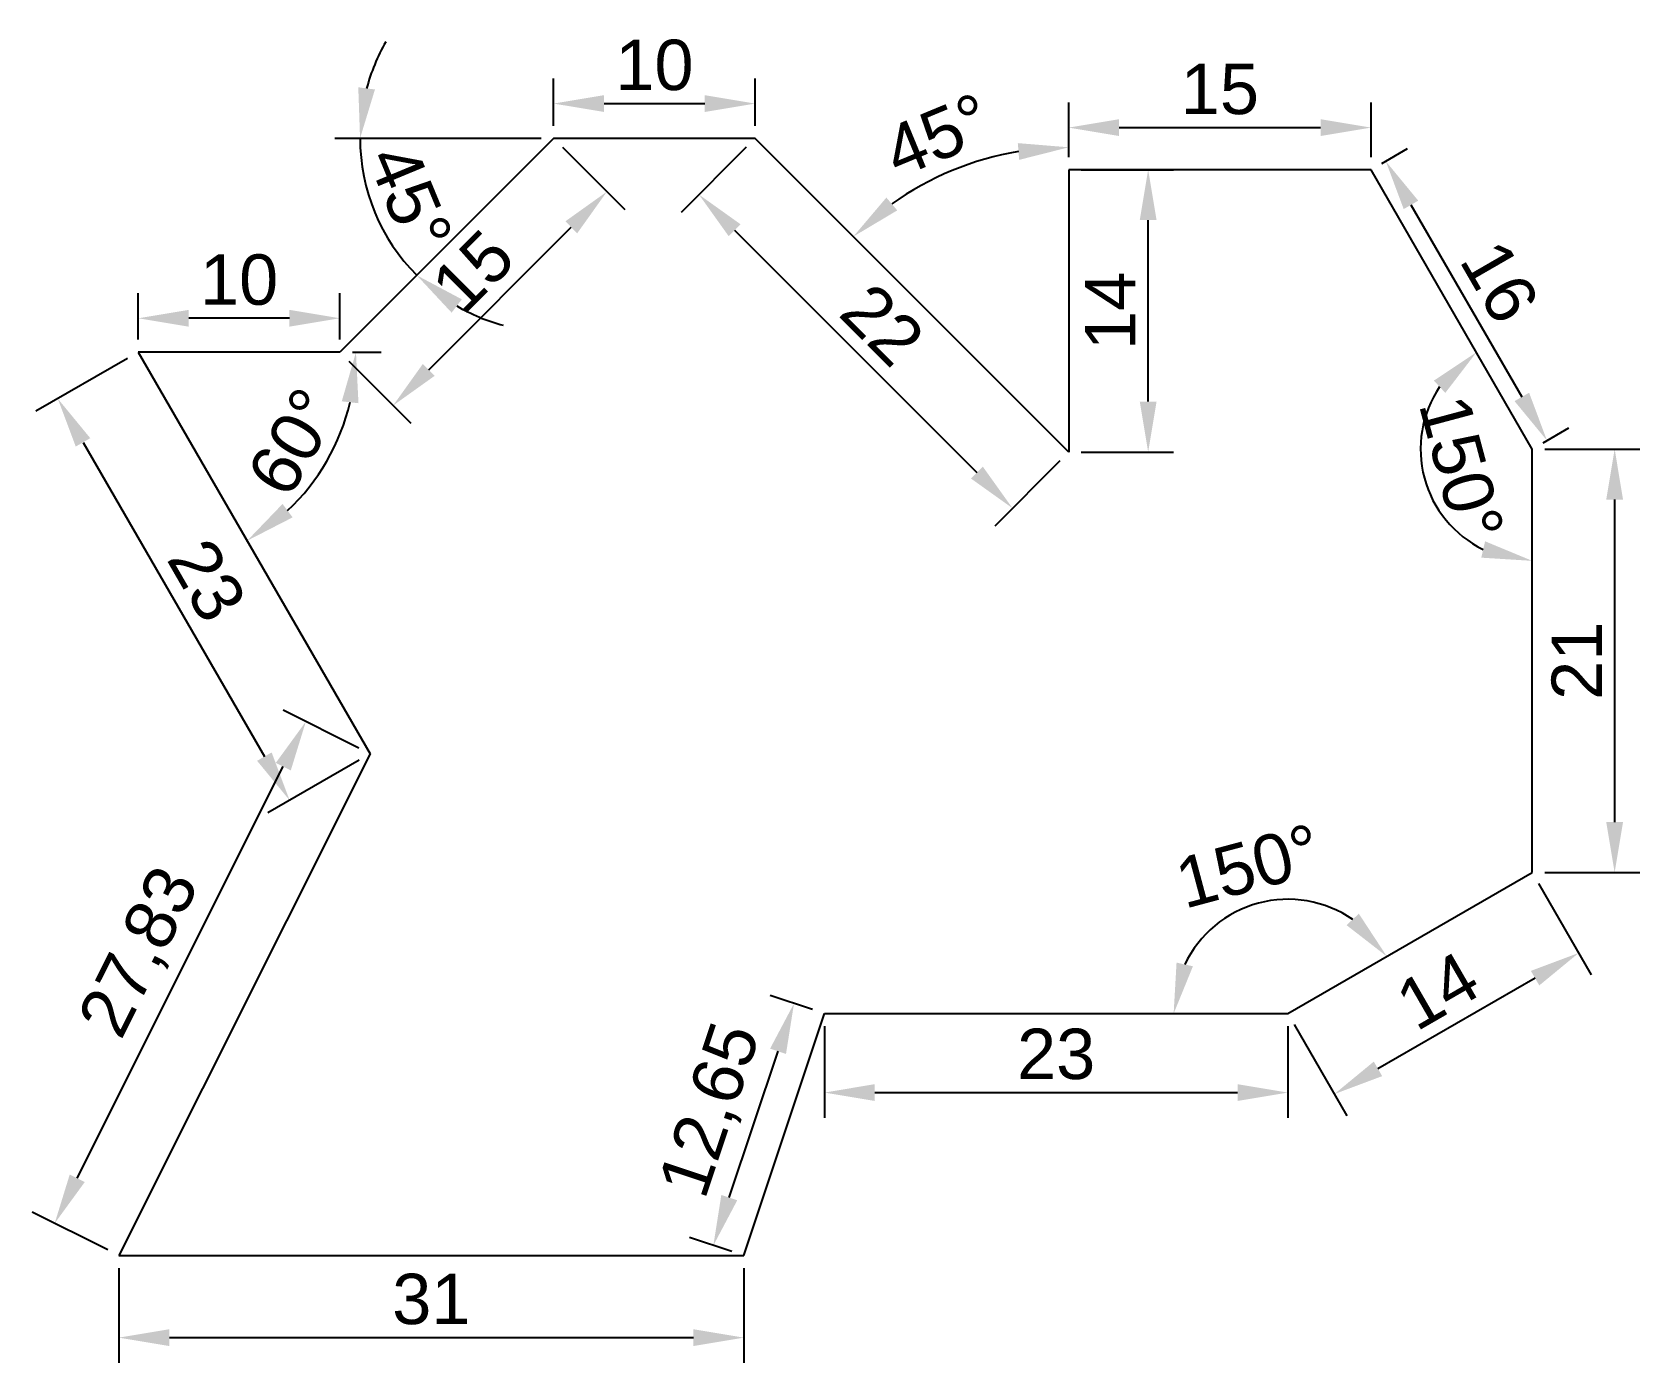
# Model space of a CAD drawing. Header units: millimetres. Extents: x 5.7 to 85.5, y 4.7 to 70.7.
import ezdxf

# ---------------------------------------------------------------- set-up
doc = ezdxf.new("R2010")
doc.units = ezdxf.units.MM
doc.styles.get("Standard").update_dxf_attribs({"font": 'arial.ttf'})
doc.dimstyles.new('Annotative', dxfattribs={"dimscale": 0, "dimtxt": 2.5, "dimasz": 2.5, "dimexe": 1.25, "dimexo": 0.625, "dimtad": 1, "dimtxsty": 'Standard', "dimcen": 2.5, "dimadec": 0, "dimazin": 0, "dimtfac": 1, "dimtmove": 0, "dimatfit": 3, "dimfxl": 1, "dimarcsym": 0})

# ---------------------------------------------------------------- blocks, each defined once
blk = doc.blocks.new('*D5')
at = {"color": 0, "lineweight": -2, "transparency": 16777216}
for p, q in [((10.961, 55.431), (10.961, 57.74)), ((20.961, 55.431), (20.961, 57.74)), ((18.461, 56.49), (13.461, 56.49))]:
    blk.add_line(p, q, dxfattribs=at)
at = {"color": 0, "transparency": 16777216}
for points in [[(13.461, 56.906), (13.461, 56.073), (10.961, 56.49)], [(18.461, 56.906), (18.461, 56.073), (20.961, 56.49)]]:
    blk.add_solid(points, dxfattribs=at)
at = {"layer": 'Defpoints', "color": 0, "transparency": 16777216}
for p in [(10.961, 56.49), (10.961, 54.806), (20.961, 54.806)]:
    blk.add_point(p, dxfattribs=at)
at = {"color": 0, "transparency": 16777216, "insert": (15.961, 58.391), "char_height": 2.5, "attachment_point": 5}
blk.add_mtext('10', dxfattribs=at)
blk = doc.blocks.new('*D6')
at = {"color": 0, "lineweight": -2, "transparency": 16777216}
for p, q in [((10.42, 54.494), (5.884, 51.875)), ((8.217, 50.335), (17.217, 34.746)), ((21.92, 34.575), (17.384, 31.956))]:
    blk.add_line(p, q, dxfattribs=at)
at = {"color": 0, "transparency": 16777216}
for points in [[(8.577, 50.543), (7.856, 50.126), (6.967, 52.5)], [(17.577, 34.955), (16.856, 34.538), (18.467, 32.581)]]:
    blk.add_solid(points, dxfattribs=at)
at = {"layer": 'Defpoints', "color": 0, "transparency": 16777216}
for p in [(10.961, 54.806), (22.461, 34.888), (18.467, 32.581)]:
    blk.add_point(p, dxfattribs=at)
at = {"color": 0, "transparency": 16777216, "insert": (14.364, 43.492), "char_height": 2.5, "attachment_point": 5, "rotation": 300}
blk.add_mtext('23', dxfattribs=at)
blk = doc.blocks.new('*D7')
at = {"color": 0, "lineweight": -2, "transparency": 16777216}
for p, q in [((32.01, 64.971), (35.095, 61.886)), ((25.372, 53.931), (32.443, 61.002)), ((21.403, 54.364), (24.488, 51.279))]:
    blk.add_line(p, q, dxfattribs=at)
at = {"color": 0, "transparency": 16777216}
for points in [[(32.149, 61.297), (32.738, 60.707), (34.211, 62.77)], [(25.078, 54.226), (25.667, 53.636), (23.604, 52.163)]]:
    blk.add_solid(points, dxfattribs=at)
at = {"layer": 'Defpoints', "color": 0, "transparency": 16777216}
for p in [(31.568, 65.413), (34.211, 62.77), (20.961, 54.806)]:
    blk.add_point(p, dxfattribs=at)
at = {"color": 0, "transparency": 16777216, "insert": (27.563, 58.811), "char_height": 2.5, "attachment_point": 5, "rotation": 45}
blk.add_mtext('15', dxfattribs=at)
blk = doc.blocks.new('*D8')
at = {"color": 0, "lineweight": -2, "transparency": 16777216}
for p, q in [((31.568, 66.038), (31.568, 68.388)), ((41.568, 66.038), (41.568, 68.388)), ((34.068, 67.138), (39.068, 67.138))]:
    blk.add_line(p, q, dxfattribs=at)
at = {"color": 0, "transparency": 16777216}
for points in [[(34.068, 67.555), (34.068, 66.722), (31.568, 67.138)], [(39.068, 67.555), (39.068, 66.722), (41.568, 67.138)]]:
    blk.add_solid(points, dxfattribs=at)
at = {"layer": 'Defpoints', "color": 0, "transparency": 16777216}
for p in [(41.568, 67.138), (31.568, 65.413), (41.568, 65.413)]:
    blk.add_point(p, dxfattribs=at)
at = {"color": 0, "transparency": 16777216, "insert": (36.568, 69.04), "char_height": 2.5, "attachment_point": 5}
blk.add_mtext('10', dxfattribs=at)
blk = doc.blocks.new('*D9')
at = {"color": 0, "lineweight": -2, "transparency": 16777216}
for p, q in [((41.126, 64.971), (37.896, 61.74)), ((40.547, 60.856), (52.568, 48.836)), ((56.682, 49.414), (53.452, 46.184))]:
    blk.add_line(p, q, dxfattribs=at)
at = {"color": 0, "transparency": 16777216}
for points in [[(40.842, 61.151), (40.253, 60.562), (38.779, 62.624)], [(52.863, 49.13), (52.273, 48.541), (54.336, 47.068)]]:
    blk.add_solid(points, dxfattribs=at)
at = {"layer": 'Defpoints', "color": 0, "transparency": 16777216}
for p in [(41.568, 65.413), (57.124, 49.856), (54.336, 47.068)]:
    blk.add_point(p, dxfattribs=at)
at = {"color": 0, "transparency": 16777216, "insert": (47.887, 56.175), "char_height": 2.5, "attachment_point": 5, "rotation": 315}
blk.add_mtext('22', dxfattribs=at)
blk = doc.blocks.new('*D10')
at = {"color": 0, "lineweight": -2, "transparency": 16777216}
for p, q in [((57.749, 63.856), (62.316, 63.856)), ((61.066, 52.356), (61.066, 61.356)), ((57.749, 49.856), (62.316, 49.856))]:
    blk.add_line(p, q, dxfattribs=at)
at = {"color": 0, "transparency": 16777216}
for points in [[(60.65, 61.356), (61.483, 61.356), (61.066, 63.856)], [(60.65, 52.356), (61.483, 52.356), (61.066, 49.856)]]:
    blk.add_solid(points, dxfattribs=at)
at = {"layer": 'Defpoints', "color": 0, "transparency": 16777216}
for p in [(57.124, 63.856), (61.066, 63.856), (57.124, 49.856)]:
    blk.add_point(p, dxfattribs=at)
at = {"color": 0, "transparency": 16777216, "insert": (59.186, 56.856), "char_height": 2.5, "attachment_point": 5, "rotation": 90}
blk.add_mtext('14', dxfattribs=at)
blk = doc.blocks.new('*D11')
at = {"color": 0, "lineweight": -2, "transparency": 16777216}
for p, q in [((57.124, 64.481), (57.124, 67.196)), ((72.124, 64.481), (72.124, 67.196)), ((59.624, 65.946), (69.624, 65.946))]:
    blk.add_line(p, q, dxfattribs=at)
at = {"color": 0, "transparency": 16777216}
for points in [[(59.624, 66.363), (59.624, 65.529), (57.124, 65.946)], [(69.624, 66.363), (69.624, 65.529), (72.124, 65.946)]]:
    blk.add_solid(points, dxfattribs=at)
at = {"layer": 'Defpoints', "color": 0, "transparency": 16777216}
for p in [(72.124, 65.946), (57.124, 63.856), (72.124, 63.856)]:
    blk.add_point(p, dxfattribs=at)
at = {"color": 0, "transparency": 16777216, "insert": (64.624, 67.847), "char_height": 2.5, "attachment_point": 5}
blk.add_mtext('15', dxfattribs=at)
blk = doc.blocks.new('*D12')
at = {"color": 0, "lineweight": -2, "transparency": 16777216}
for p, q in [((72.666, 64.169), (73.938, 64.904)), ((74.106, 62.114), (79.606, 52.587)), ((80.666, 50.312), (81.938, 51.047))]:
    blk.add_line(p, q, dxfattribs=at)
at = {"color": 0, "transparency": 16777216}
for points in [[(74.467, 62.322), (73.745, 61.905), (72.856, 64.279)], [(79.967, 52.796), (79.245, 52.379), (80.856, 50.422)]]:
    blk.add_solid(points, dxfattribs=at)
at = {"layer": 'Defpoints', "color": 0, "transparency": 16777216}
for p in [(72.124, 63.856), (80.856, 50.422), (80.124, 50)]:
    blk.add_point(p, dxfattribs=at)
at = {"color": 0, "transparency": 16777216, "insert": (78.502, 58.301), "char_height": 2.5, "attachment_point": 5, "rotation": 300}
blk.add_mtext('16', dxfattribs=at)
blk = doc.blocks.new('*D13')
at = {"color": 0, "lineweight": -2, "transparency": 16777216}
for p, q in [((80.749, 50), (85.462, 50)), ((84.212, 47.5), (84.212, 31.5)), ((80.749, 29), (85.462, 29))]:
    blk.add_line(p, q, dxfattribs=at)
at = {"color": 0, "transparency": 16777216}
for points in [[(83.795, 47.5), (84.628, 47.5), (84.212, 50)], [(83.795, 31.5), (84.628, 31.5), (84.212, 29)]]:
    blk.add_solid(points, dxfattribs=at)
at = {"layer": 'Defpoints', "color": 0, "transparency": 16777216}
for p in [(80.124, 50), (80.124, 29), (84.212, 29)]:
    blk.add_point(p, dxfattribs=at)
at = {"color": 0, "transparency": 16777216, "insert": (82.331, 39.5), "char_height": 2.5, "attachment_point": 5, "rotation": 90}
blk.add_mtext('21', dxfattribs=at)
blk = doc.blocks.new('*D14')
at = {"color": 0, "lineweight": -2, "transparency": 16777216}
for p, q in [((80.437, 28.459), (83.054, 23.926)), ((80.264, 23.759), (72.469, 19.259)), ((68.312, 21.459), (70.929, 16.926))]:
    blk.add_line(p, q, dxfattribs=at)
at = {"color": 0, "transparency": 16777216}
for points in [[(80.055, 24.12), (80.472, 23.398), (82.429, 25.009)], [(72.261, 19.62), (72.678, 18.898), (70.304, 18.009)]]:
    blk.add_solid(points, dxfattribs=at)
at = {"layer": 'Defpoints', "color": 0, "transparency": 16777216}
for p in [(80.124, 29), (68, 22), (70.304, 18.009)]:
    blk.add_point(p, dxfattribs=at)
at = {"color": 0, "transparency": 16777216, "insert": (75.426, 23.137), "char_height": 2.5, "attachment_point": 5, "rotation": 30}
blk.add_mtext('14', dxfattribs=at)
blk = doc.blocks.new('*D15')
at = {"color": 0, "lineweight": -2, "transparency": 16777216}
for p, q in [((45, 21.375), (45, 16.833)), ((68, 21.375), (68, 16.833)), ((47.5, 18.083), (65.5, 18.083))]:
    blk.add_line(p, q, dxfattribs=at)
at = {"color": 0, "transparency": 16777216}
for points in [[(47.5, 18.5), (47.5, 17.667), (45, 18.083)], [(65.5, 18.5), (65.5, 17.667), (68, 18.083)]]:
    blk.add_solid(points, dxfattribs=at)
at = {"layer": 'Defpoints', "color": 0, "transparency": 16777216}
for p in [(45, 22), (68, 22), (68, 18.083)]:
    blk.add_point(p, dxfattribs=at)
at = {"color": 0, "transparency": 16777216, "insert": (56.5, 19.986), "char_height": 2.5, "attachment_point": 5}
blk.add_mtext('23', dxfattribs=at)
blk = doc.blocks.new('*D16')
at = {"color": 0, "lineweight": -2, "transparency": 16777216}
blk.add_line((21.586, 54.806), (23.01, 54.806), dxfattribs=at)
blk.add_arc((10.961, 54.806), 10.798, 313.29488, 346.70512, dxfattribs=at)
at = {"color": 0, "transparency": 16777216}
for points in [[(21.056, 52.371), (21.884, 52.275), (21.76, 54.806)], [(18.615, 46.613), (18.118, 47.281), (16.361, 45.455)]]:
    blk.add_solid(points, dxfattribs=at)
at = {"layer": 'Defpoints', "color": 0, "transparency": 16777216}
for p in [(10.961, 54.806), (10.961, 54.806), (20.961, 54.806), (19.233, 47.865), (22.461, 34.888)]:
    blk.add_point(p, dxfattribs=at)
at = {"color": 0, "transparency": 16777216, "insert": (18.666, 50.358), "char_height": 2.5, "attachment_point": 5, "rotation": 60}
blk.add_mtext('60°', dxfattribs=at)
blk = doc.blocks.new('*D17')
at = {"color": 0, "lineweight": -2, "transparency": 16777216}
blk.add_line((30.943, 65.413), (20.713, 65.413), dxfattribs=at)
for start, end in [(150.08841, 165.0442), (180, 225), (239.9558, 254.91159)]:
    blk.add_arc((31.568, 65.413), 9.605, start, end, dxfattribs=at)
at = {"color": 0, "transparency": 16777216}
for points in [[(22.702, 67.837), (21.875, 67.946), (21.963, 65.413)], [(26.505, 56.768), (27.013, 57.429), (24.776, 58.621)]]:
    blk.add_solid(points, dxfattribs=at)
at = {"layer": 'Defpoints', "color": 0, "transparency": 16777216}
for p in [(31.568, 65.413), (31.568, 65.413), (41.568, 65.413), (22.291, 62.927), (20.961, 54.806)]:
    blk.add_point(p, dxfattribs=at)
at = {"color": 0, "transparency": 16777216, "insert": (24.446, 62.463), "char_height": 2.5, "attachment_point": 5, "rotation": 292.5}
blk.add_mtext('45°', dxfattribs=at)
blk = doc.blocks.new('*D18')
at = {"color": 0, "lineweight": -2, "transparency": 16777216}
blk.add_line((57.124, 64.481), (57.124, 66.219), dxfattribs=at)
blk.add_arc((57.124, 49.856), 15.112, 99.48918, 125.51082, dxfattribs=at)
at = {"color": 0, "transparency": 16777216}
for points in [[(54.598, 65.177), (54.667, 64.347), (57.124, 64.969)], [(48.616, 61.84), (48.077, 62.476), (46.438, 60.542)]]:
    blk.add_solid(points, dxfattribs=at)
at = {"layer": 'Defpoints', "color": 0, "transparency": 16777216}
for p in [(41.568, 65.413), (53.213, 64.454), (57.124, 63.856), (57.124, 49.856), (57.124, 49.856)]:
    blk.add_point(p, dxfattribs=at)
at = {"color": 0, "transparency": 16777216, "insert": (50.615, 65.57), "char_height": 2.5, "attachment_point": 5, "rotation": 22.5}
blk.add_mtext('45°', dxfattribs=at)
blk = doc.blocks.new('*D19')
at = {"color": 0, "lineweight": -2, "transparency": 16777216}
blk.add_arc((80.124, 50), 5.543, 146.06808, 243.93192, dxfattribs=at)
at = {"color": 0, "transparency": 16777216}
for points in [[(75.241, 53.398), (75.81, 52.789), (77.353, 54.8)], [(77.783, 45.427), (77.595, 44.615), (80.124, 44.457)]]:
    blk.add_solid(points, dxfattribs=at)
at = {"layer": 'Defpoints', "color": 0, "transparency": 16777216}
for p in [(72.124, 63.856), (74.666, 50.962), (80.124, 50), (80.124, 50), (80.124, 29)]:
    blk.add_point(p, dxfattribs=at)
at = {"color": 0, "transparency": 16777216, "insert": (76.607, 49.058), "char_height": 2.5, "attachment_point": 5, "rotation": 285}
blk.add_mtext('150°', dxfattribs=at)
blk = doc.blocks.new('*D20')
at = {"color": 0, "lineweight": -2, "transparency": 16777216}
blk.add_arc((68, 22), 5.67, 55.47162, 154.52838, dxfattribs=at)
at = {"color": 0, "transparency": 16777216}
for points in [[(71.52, 26.954), (70.908, 26.389), (72.91, 24.835)], [(63.287, 24.347), (62.475, 24.53), (62.33, 22)]]:
    blk.add_solid(points, dxfattribs=at)
at = {"layer": 'Defpoints', "color": 0, "transparency": 16777216}
for p in [(80.124, 29), (68.985, 27.584), (45, 22), (68, 22), (68, 22)]:
    blk.add_point(p, dxfattribs=at)
at = {"color": 0, "transparency": 16777216, "insert": (66.04, 29.314), "char_height": 2.5, "attachment_point": 5, "rotation": 15}
blk.add_mtext('150°', dxfattribs=at)
blk = doc.blocks.new('*D22')
at = {"color": 0, "lineweight": -2, "transparency": 16777216}
for p, q in [((44.407, 22.198), (42.307, 22.898)), ((40.283, 12.874), (42.702, 20.131)), ((40.407, 10.198), (38.307, 10.898))]:
    blk.add_line(p, q, dxfattribs=at)
at = {"color": 0, "transparency": 16777216}
for points in [[(42.307, 20.262), (43.097, 19.999), (43.493, 22.502)], [(39.888, 13.006), (40.679, 12.742), (39.493, 10.502)]]:
    blk.add_solid(points, dxfattribs=at)
at = {"layer": 'Defpoints', "color": 0, "transparency": 16777216}
for p in [(43.493, 22.502), (45, 22), (41, 10)]:
    blk.add_point(p, dxfattribs=at)
at = {"color": 0, "transparency": 16777216, "insert": (39.475, 17.175), "char_height": 2.5, "attachment_point": 5, "rotation": 71.56505}
blk.add_mtext('12,65', dxfattribs=at)
blk = doc.blocks.new('*D24')
at = {"color": 0, "lineweight": -2, "transparency": 16777216}
for p, q in [((21.903, 35.167), (18.155, 37.044)), ((7.931, 13.832), (18.153, 34.249)), ((9.441, 10.28), (5.694, 12.156))]:
    blk.add_line(p, q, dxfattribs=at)
at = {"color": 0, "transparency": 16777216}
for points in [[(17.781, 34.435), (18.526, 34.062), (19.273, 36.484)], [(7.558, 14.019), (8.303, 13.645), (6.811, 11.597)]]:
    blk.add_solid(points, dxfattribs=at)
at = {"layer": 'Defpoints', "color": 0, "transparency": 16777216}
for p in [(19.273, 36.484), (22.461, 34.888), (10, 10)]:
    blk.add_point(p, dxfattribs=at)
at = {"color": 0, "transparency": 16777216, "insert": (11.14, 24.993), "char_height": 2.5, "attachment_point": 5, "rotation": 63.40251}
blk.add_mtext('27,83', dxfattribs=at)
blk = doc.blocks.new('*D25')
at = {"color": 0, "lineweight": -2, "transparency": 16777216}
for p, q in [((10, 9.375), (10, 4.678)), ((41, 9.375), (41, 4.678)), ((12.5, 5.928), (38.5, 5.928))]:
    blk.add_line(p, q, dxfattribs=at)
at = {"color": 0, "transparency": 16777216}
for points in [[(12.5, 6.345), (12.5, 5.512), (10, 5.928)], [(38.5, 6.345), (38.5, 5.512), (41, 5.928)]]:
    blk.add_solid(points, dxfattribs=at)
at = {"layer": 'Defpoints', "color": 0, "transparency": 16777216}
for p in [(10, 10), (41, 10), (41, 5.928)]:
    blk.add_point(p, dxfattribs=at)
at = {"color": 0, "transparency": 16777216, "insert": (25.5, 7.831), "char_height": 2.5, "attachment_point": 5}
blk.add_mtext('31', dxfattribs=at)

msp = doc.modelspace()

# ---------------------------------------------------------------- linework, layer by layer
for p, q in [((31.568, 65.413), (20.961, 54.806)), ((41.568, 65.413), (31.568, 65.413)), ((57.124, 49.856), (41.568, 65.413)), ((72.124, 63.856), (57.124, 63.856)), ((57.124, 63.856), (57.124, 49.856)), ((80.124, 50), (72.124, 63.856)), ((20.961, 54.806), (10.961, 54.806)), ((10.961, 54.806), (22.461, 34.888)), ((80.124, 29), (80.124, 50)), ((22.461, 34.888), (10, 10)), ((68, 22), (80.124, 29)), ((41, 10), (45, 22)), ((45, 22), (68, 22)), ((10, 10), (41, 10))]:
    msp.add_line(p, q)

# ---------------------------------------------------------------- dimensions: what is measured, and where the dimension line sits
for base, line1, line2, picture, middle in [((22.291, 62.927), ((31.568, 65.413), (20.961, 54.806)), ((41.568, 65.413), (31.568, 65.413)), '*D17', (24.446, 62.463)), ((53.213, 64.454), ((57.124, 49.856), (41.568, 65.413)), ((57.124, 63.856), (57.124, 49.856)), '*D18', (50.615, 65.57)), ((74.666, 50.962), ((80.124, 29), (80.124, 50)), ((80.124, 50), (72.124, 63.856)), '*D19', (76.607, 49.058)), ((19.233, 47.865), ((10.961, 54.806), (22.461, 34.888)), ((20.961, 54.806), (10.961, 54.806)), '*D16', (18.666, 50.358)), ((68.985, 27.584), ((68, 22), (80.124, 29)), ((45, 22), (68, 22)), '*D20', (66.04, 29.314))]:
    dim = msp.add_angular_dim_2l(base=base, line1=line1, line2=line2, dimstyle='Annotative', override={"dimscale": 0})
    dim.commit()
    dim.dimension.update_dxf_attribs({"geometry": picture, "text_midpoint": middle})
for p1, p2, distance, picture, middle in [((31.568, 65.413), (41.568, 65.413), 1.726, '*D8', (36.568, 69.04)), ((57.124, 63.856), (72.124, 63.856), 2.09, '*D11', (64.624, 67.847)), ((20.961, 54.806), (31.568, 65.413), -3.738, '*D7', (27.563, 58.811)), ((41.568, 65.413), (57.124, 49.856), -3.944, '*D9', (47.887, 56.175)), ((72.124, 63.856), (80.124, 50), 0.844, '*D12', (78.502, 58.301)), ((57.124, 49.856), (57.124, 63.856), -3.942, '*D10', (59.186, 56.856)), ((20.961, 54.806), (10.961, 54.806), -1.684, '*D5', (15.961, 58.391)), ((10.961, 54.806), (22.461, 34.888), -4.613, '*D6', (14.364, 43.492)), ((80.124, 50), (80.124, 29), 4.087, '*D13', (82.331, 39.5)), ((10, 10), (22.461, 34.888), 3.566, '*D24', (11.14, 24.993)), ((80.124, 29), (68, 22), 4.608, '*D14', (75.426, 23.137)), ((41, 10), (45, 22), 1.589, '*D22', (39.475, 17.175)), ((45, 22), (68, 22), -3.917, '*D15', (56.5, 19.986)), ((10, 10), (41, 10), -4.072, '*D25', (25.5, 7.831))]:
    dim = msp.add_aligned_dim(p1=p1, p2=p2, distance=distance, dimstyle='Annotative')
    dim.commit()
    dim.dimension.update_dxf_attribs({"geometry": picture, "text_midpoint": middle})

doc.saveas('drawing.dxf')
